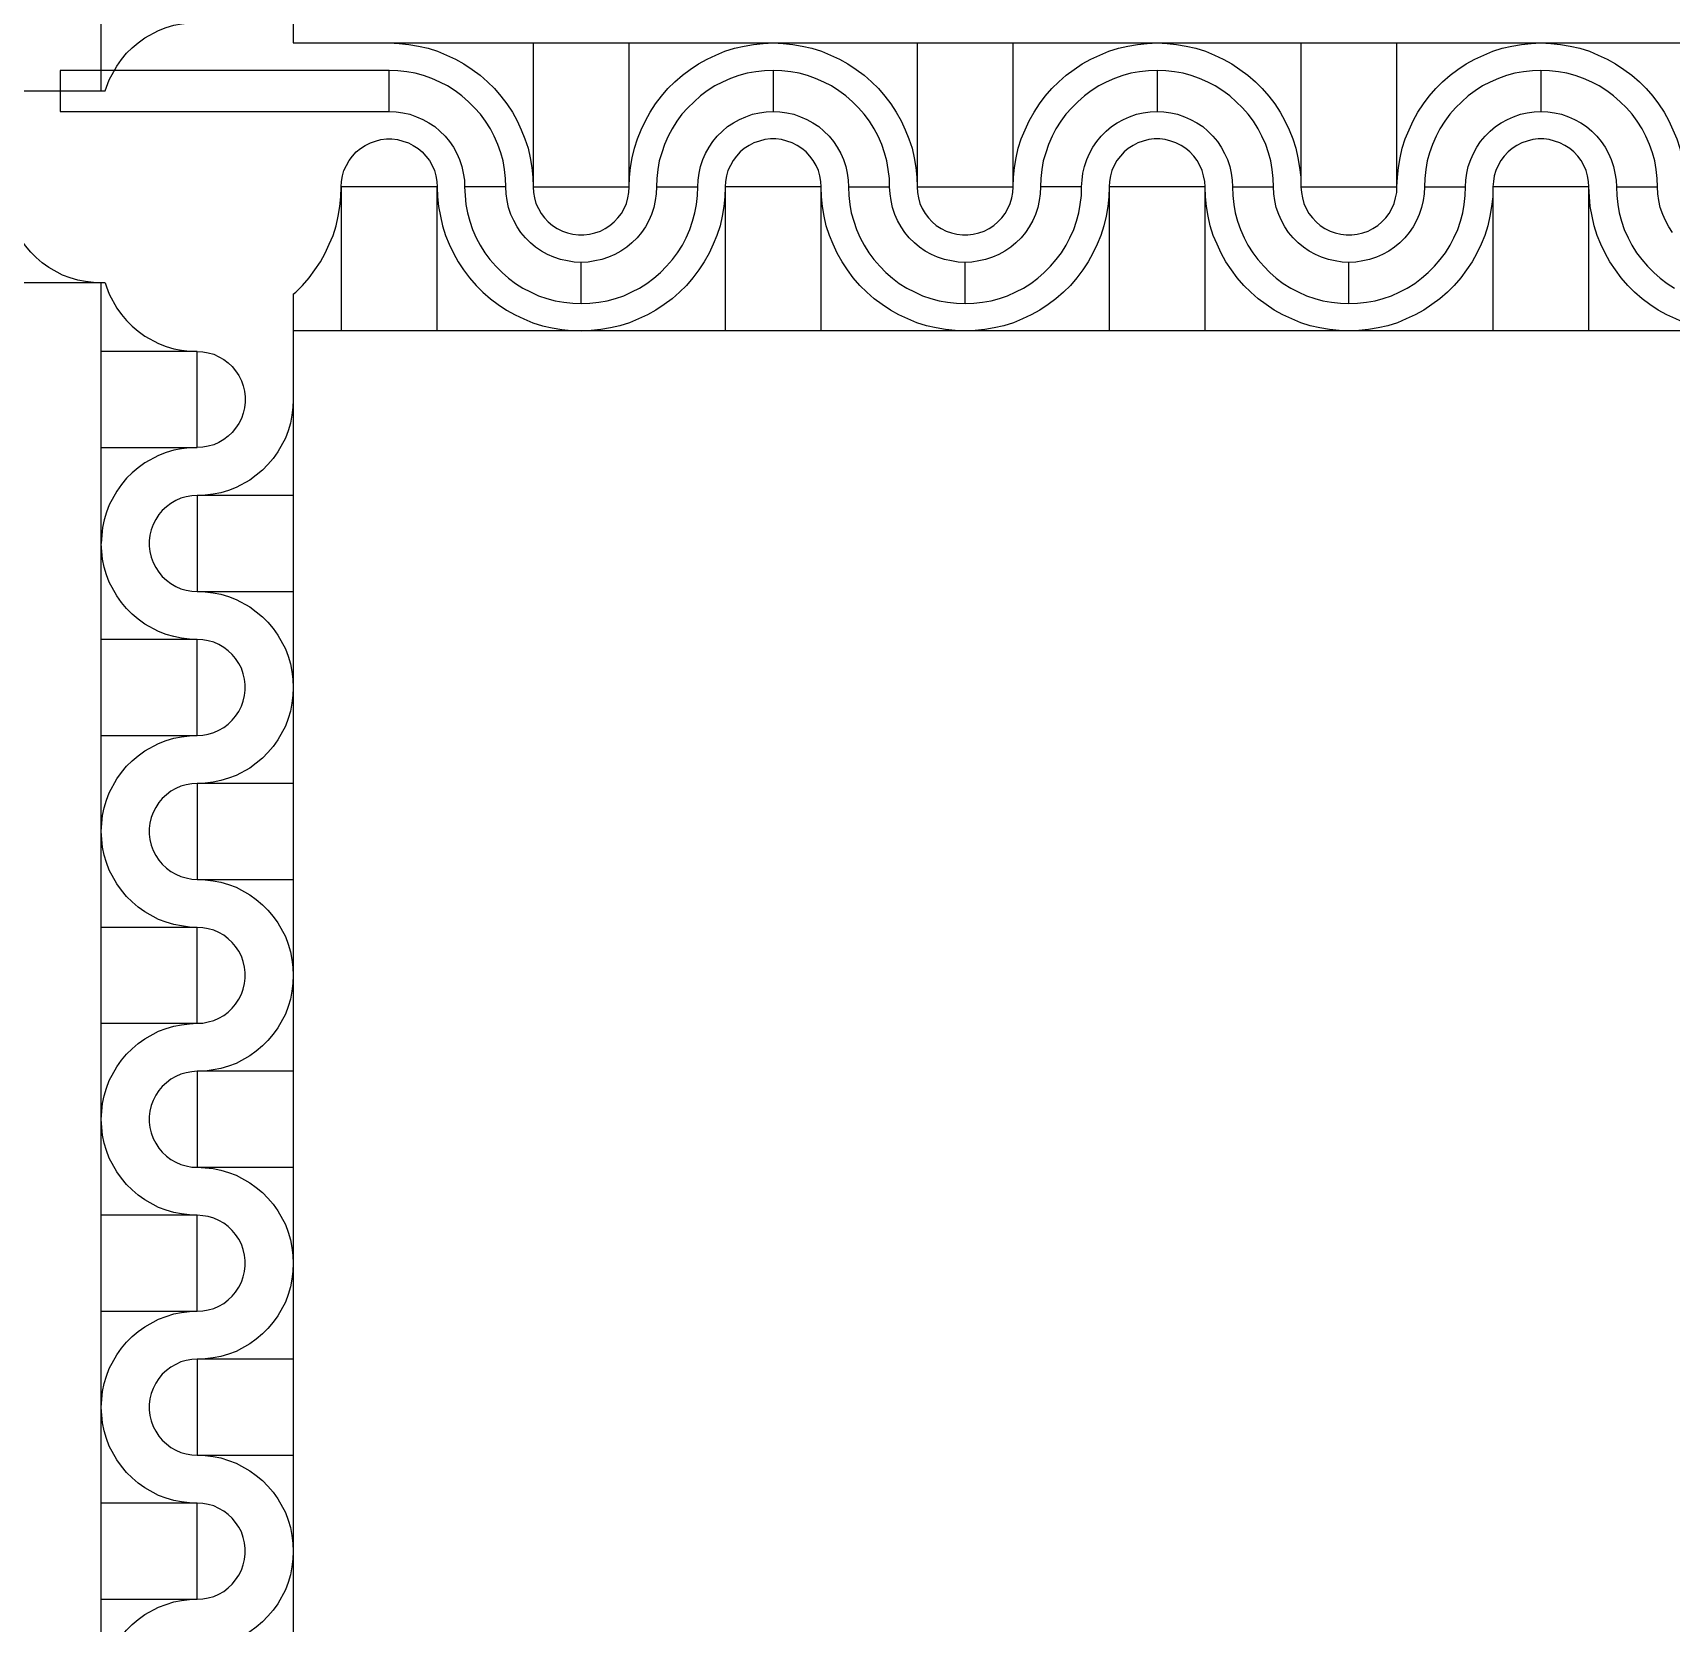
# Model space of a CAD drawing. Extents: x 190.8 to 267.1, y 124 to 174.8.
# Drawn here: x 231.075 to 232.27, y 134.033 to 135.193 of the extents above; entities that cross this region are included whole.
import ezdxf

# ---------------------------------------------------------------- set-up
doc = ezdxf.new("R2010")
doc.units = 0
doc.header["$MEASUREMENT"] = 0

msp = doc.modelspace()

# ---------------------------------------------------------------- linework, layer by layer
for p, q in [((231.2646, 137.2023), (231.2646, 135.1856)), ((231.2646, 135.1856), (233.3913, 135.1856)), ((229.0246, 135.1506), (231.1275, 135.1506)), ((231.2646, 135.0023), (231.2646, 132.9856))]:
    msp.add_line(p, q)
for points in [[(231.1246, 135.1506), (231.1246, 137.2106)], [(231.1275, 135.1506), (231.1284, 135.1533), (231.1304, 135.1588), (231.1359, 135.1688), (231.1394, 135.1736), (231.1431, 135.1781), (231.1471, 135.1821), (231.1516, 135.1858), (231.1564, 135.1893), (231.1664, 135.1948), (231.1719, 135.1968), (231.1774, 135.1986), (231.1831, 135.1996), (231.1889, 135.2003), (231.1946, 135.2006)], [(231.3346, 135.1856), (231.3419, 135.1853), (231.3489, 135.1846), (231.3559, 135.1833), (231.3629, 135.1818), (231.3699, 135.1796), (231.3764, 135.1768), (231.3829, 135.1738), (231.3891, 135.1703), (231.3951, 135.1663), (231.4009, 135.1621), (231.4064, 135.1573), (231.4114, 135.1523), (231.4161, 135.1468), (231.4204, 135.1411), (231.4244, 135.1351), (231.4279, 135.1288), (231.4309, 135.1223), (231.4336, 135.1158), (231.4359, 135.1088), (231.4374, 135.1018), (231.4386, 135.0948), (231.4394, 135.0878), (231.4396, 135.0806)], [(231.4396, 135.1856), (231.4396, 135.0806), (231.5096, 135.0806), (231.5096, 135.1856)], [(231.5096, 135.0806), (231.5099, 135.0878), (231.5106, 135.0948), (231.5119, 135.1018), (231.5134, 135.1088), (231.5156, 135.1158), (231.5184, 135.1223), (231.5214, 135.1288), (231.5249, 135.1351), (231.5289, 135.1411), (231.5331, 135.1468), (231.5379, 135.1523), (231.5429, 135.1573), (231.5484, 135.1621), (231.5541, 135.1663), (231.5601, 135.1703), (231.5664, 135.1738), (231.5729, 135.1768), (231.5794, 135.1796), (231.5864, 135.1818), (231.5934, 135.1833), (231.6004, 135.1846), (231.6074, 135.1853), (231.6146, 135.1856)], [(231.6146, 135.1856), (231.6219, 135.1853), (231.6289, 135.1846), (231.6359, 135.1833), (231.6429, 135.1818), (231.6499, 135.1796), (231.6564, 135.1768), (231.6629, 135.1738), (231.6691, 135.1703), (231.6751, 135.1663), (231.6809, 135.1621), (231.6864, 135.1573), (231.6914, 135.1523), (231.6961, 135.1468), (231.7004, 135.1411), (231.7044, 135.1351), (231.7079, 135.1288), (231.7109, 135.1223), (231.7136, 135.1158), (231.7159, 135.1088), (231.7174, 135.1018), (231.7186, 135.0948), (231.7194, 135.0878), (231.7196, 135.0806)], [(231.7196, 135.1856), (231.7196, 135.0806), (231.7896, 135.0806), (231.7896, 135.1856)], [(231.7896, 135.0806), (231.7899, 135.0878), (231.7906, 135.0948), (231.7919, 135.1018), (231.7934, 135.1088), (231.7956, 135.1158), (231.7984, 135.1223), (231.8014, 135.1288), (231.8049, 135.1351), (231.8089, 135.1411), (231.8131, 135.1468), (231.8179, 135.1523), (231.8229, 135.1573), (231.8284, 135.1621), (231.8341, 135.1663), (231.8401, 135.1703), (231.8464, 135.1738), (231.8529, 135.1768), (231.8594, 135.1796), (231.8664, 135.1818), (231.8734, 135.1833), (231.8804, 135.1846), (231.8874, 135.1853), (231.8946, 135.1856)], [(231.8946, 135.1856), (231.9019, 135.1853), (231.9089, 135.1846), (231.9159, 135.1833), (231.9229, 135.1818), (231.9299, 135.1796), (231.9364, 135.1768), (231.9429, 135.1738), (231.9491, 135.1703), (231.9551, 135.1663), (231.9609, 135.1621), (231.9664, 135.1573), (231.9714, 135.1523), (231.9761, 135.1468), (231.9804, 135.1411), (231.9844, 135.1351), (231.9879, 135.1288), (231.9909, 135.1223), (231.9936, 135.1158), (231.9959, 135.1088), (231.9974, 135.1018), (231.9986, 135.0948), (231.9994, 135.0878), (231.9996, 135.0806)], [(231.9996, 135.1856), (231.9996, 135.0806), (232.0696, 135.0806), (232.0696, 135.1856)], [(232.0696, 135.0806), (232.0699, 135.0878), (232.0706, 135.0948), (232.0719, 135.1018), (232.0734, 135.1088), (232.0756, 135.1158), (232.0784, 135.1223), (232.0814, 135.1288), (232.0849, 135.1351), (232.0889, 135.1411), (232.0931, 135.1468), (232.0979, 135.1523), (232.1029, 135.1573), (232.1084, 135.1621), (232.1141, 135.1663), (232.1201, 135.1703), (232.1264, 135.1738), (232.1329, 135.1768), (232.1394, 135.1796), (232.1464, 135.1818), (232.1534, 135.1833), (232.1604, 135.1846), (232.1674, 135.1853), (232.1746, 135.1856)], [(232.1746, 135.1856), (232.1819, 135.1853), (232.1889, 135.1846), (232.1959, 135.1833), (232.2029, 135.1818), (232.2099, 135.1796), (232.2164, 135.1768), (232.2229, 135.1738), (232.2291, 135.1703), (232.2351, 135.1663), (232.2409, 135.1621), (232.2464, 135.1573), (232.2514, 135.1523), (232.2561, 135.1468), (232.2604, 135.1411), (232.2644, 135.1351), (232.2679, 135.1288), (232.2709, 135.1223), (232.2736, 135.1158), (232.2759, 135.1088), (232.2774, 135.1018), (232.2786, 135.0948), (232.2794, 135.0878), (232.2796, 135.0806)], [(231.4196, 135.0806), (231.4194, 135.0868), (231.4186, 135.0933), (231.4176, 135.0996), (231.4159, 135.1056), (231.4139, 135.1116), (231.4111, 135.1176), (231.4084, 135.1231), (231.4049, 135.1286), (231.4011, 135.1336), (231.3969, 135.1383), (231.3924, 135.1428), (231.3876, 135.1471), (231.3826, 135.1508), (231.3771, 135.1543), (231.3716, 135.1571), (231.3656, 135.1598), (231.3596, 135.1618), (231.3536, 135.1636), (231.3474, 135.1646), (231.3409, 135.1653), (231.3346, 135.1656)], [(231.6146, 135.1656), (231.6084, 135.1653), (231.6019, 135.1646), (231.5956, 135.1636), (231.5896, 135.1618), (231.5836, 135.1598), (231.5776, 135.1571), (231.5721, 135.1543), (231.5666, 135.1508), (231.5616, 135.1471), (231.5569, 135.1428), (231.5524, 135.1383), (231.5481, 135.1336), (231.5444, 135.1286), (231.5409, 135.1231), (231.5381, 135.1176), (231.5354, 135.1116), (231.5334, 135.1056), (231.5316, 135.0996), (231.5306, 135.0933), (231.5299, 135.0868), (231.5296, 135.0806), (231.5596, 135.0806), (231.5599, 135.0856), (231.5606, 135.0906), (231.5616, 135.0956), (231.5634, 135.1006), (231.5654, 135.1051), (231.5679, 135.1096), (231.5706, 135.1138), (231.5739, 135.1176), (231.5776, 135.1213), (231.5814, 135.1246), (231.5856, 135.1273), (231.5901, 135.1298), (231.5946, 135.1318), (231.5996, 135.1336), (231.6046, 135.1346), (231.6096, 135.1353), (231.6146, 135.1356)], [(231.8946, 135.1656), (231.8884, 135.1653), (231.8819, 135.1646), (231.8756, 135.1636), (231.8696, 135.1618), (231.8636, 135.1598), (231.8576, 135.1571), (231.8521, 135.1543), (231.8466, 135.1508), (231.8416, 135.1471), (231.8369, 135.1428), (231.8324, 135.1383), (231.8281, 135.1336), (231.8244, 135.1286), (231.8209, 135.1231), (231.8181, 135.1176), (231.8154, 135.1116), (231.8134, 135.1056), (231.8116, 135.0996), (231.8106, 135.0933), (231.8099, 135.0868), (231.8096, 135.0806)], [(232.1746, 135.1656), (232.1684, 135.1653), (232.1619, 135.1646), (232.1556, 135.1636), (232.1496, 135.1618), (232.1436, 135.1598), (232.1376, 135.1571), (232.1321, 135.1543), (232.1266, 135.1508), (232.1216, 135.1471), (232.1169, 135.1428), (232.1124, 135.1383), (232.1081, 135.1336), (232.1044, 135.1286), (232.1009, 135.1231), (232.0981, 135.1176), (232.0954, 135.1116), (232.0934, 135.1056), (232.0916, 135.0996), (232.0906, 135.0933), (232.0899, 135.0868), (232.0896, 135.0806), (232.1196, 135.0806), (232.1199, 135.0856), (232.1206, 135.0906), (232.1216, 135.0956), (232.1234, 135.1006), (232.1254, 135.1051), (232.1279, 135.1096), (232.1306, 135.1138), (232.1339, 135.1176), (232.1376, 135.1213), (232.1414, 135.1246), (232.1456, 135.1273), (232.1501, 135.1298), (232.1546, 135.1318), (232.1596, 135.1336), (232.1646, 135.1346), (232.1696, 135.1353), (232.1746, 135.1356)], [(231.3346, 135.1356), (231.3396, 135.1353), (231.3446, 135.1346), (231.3496, 135.1336), (231.3546, 135.1318), (231.3591, 135.1298), (231.3636, 135.1273), (231.3679, 135.1246), (231.3716, 135.1213), (231.3754, 135.1176), (231.3786, 135.1138), (231.3814, 135.1096), (231.3839, 135.1051), (231.3859, 135.1006), (231.3876, 135.0956), (231.3886, 135.0906), (231.3894, 135.0856), (231.3896, 135.0806)], [(231.8396, 135.0806), (231.8399, 135.0856), (231.8406, 135.0906), (231.8416, 135.0956), (231.8434, 135.1006), (231.8454, 135.1051), (231.8479, 135.1096), (231.8506, 135.1138), (231.8539, 135.1176), (231.8576, 135.1213), (231.8614, 135.1246), (231.8656, 135.1273), (231.8701, 135.1298), (231.8746, 135.1318), (231.8796, 135.1336), (231.8846, 135.1346), (231.8896, 135.1353), (231.8946, 135.1356)], [(231.2996, 135.0806), (231.2999, 135.0846), (231.3006, 135.0886), (231.3016, 135.0926), (231.3034, 135.0963), (231.3054, 135.0998), (231.3079, 135.1031), (231.3106, 135.1061), (231.3136, 135.1086), (231.3171, 135.1108), (231.3209, 135.1128), (231.3246, 135.1141), (231.3286, 135.1151), (231.3326, 135.1156), (231.3366, 135.1156), (231.3406, 135.1151), (231.3446, 135.1141), (231.3486, 135.1128), (231.3521, 135.1108), (231.3556, 135.1086), (231.3586, 135.1061), (231.3614, 135.1031), (231.3639, 135.0998), (231.3659, 135.0963), (231.3676, 135.0926), (231.3686, 135.0886), (231.3694, 135.0846), (231.3696, 135.0806)], [(231.6496, 135.0806), (231.6494, 135.0846), (231.6486, 135.0886), (231.6476, 135.0926), (231.6459, 135.0963), (231.6439, 135.0998), (231.6414, 135.1031), (231.6386, 135.1061), (231.6356, 135.1086), (231.6321, 135.1108), (231.6284, 135.1128), (231.6246, 135.1141), (231.6206, 135.1151), (231.6166, 135.1156), (231.6126, 135.1156), (231.6086, 135.1151), (231.6046, 135.1141), (231.6006, 135.1128), (231.5971, 135.1108), (231.5936, 135.1086), (231.5906, 135.1061), (231.5879, 135.1031), (231.5854, 135.0998), (231.5834, 135.0963), (231.5816, 135.0926), (231.5806, 135.0886), (231.5799, 135.0846), (231.5796, 135.0806)], [(231.9296, 135.0806), (231.9294, 135.0846), (231.9286, 135.0886), (231.9276, 135.0926), (231.9259, 135.0963), (231.9239, 135.0998), (231.9214, 135.1031), (231.9186, 135.1061), (231.9156, 135.1086), (231.9121, 135.1108), (231.9084, 135.1128), (231.9046, 135.1141), (231.9006, 135.1151), (231.8966, 135.1156), (231.8926, 135.1156), (231.8886, 135.1151), (231.8846, 135.1141), (231.8806, 135.1128), (231.8771, 135.1108), (231.8736, 135.1086), (231.8706, 135.1061), (231.8679, 135.1031), (231.8654, 135.0998), (231.8634, 135.0963), (231.8616, 135.0926), (231.8606, 135.0886), (231.8599, 135.0846), (231.8596, 135.0806)], [(232.2096, 135.0806), (232.2094, 135.0846), (232.2086, 135.0886), (232.2076, 135.0926), (232.2059, 135.0963), (232.2039, 135.0998), (232.2014, 135.1031), (232.1986, 135.1061), (232.1956, 135.1086), (232.1921, 135.1108), (232.1884, 135.1128), (232.1846, 135.1141), (232.1806, 135.1151), (232.1766, 135.1156), (232.1726, 135.1156), (232.1686, 135.1151), (232.1646, 135.1141), (232.1606, 135.1128), (232.1571, 135.1108), (232.1536, 135.1086), (232.1506, 135.1061), (232.1479, 135.1031), (232.1454, 135.0998), (232.1434, 135.0963), (232.1416, 135.0926), (232.1406, 135.0886), (232.1399, 135.0846), (232.1396, 135.0806)], [(231.1246, 135.0106), (231.1189, 135.0108), (231.1131, 135.0116), (231.1074, 135.0126), (231.1019, 135.0143), (231.0964, 135.0163), (231.0864, 135.0218), (231.0816, 135.0253), (231.0771, 135.0291), (231.0731, 135.0331), (231.0694, 135.0376), (231.0659, 135.0423), (231.0604, 135.0523), (231.0584, 135.0578), (231.0566, 135.0633), (231.0556, 135.0691), (231.0549, 135.0748), (231.0546, 135.0806)], [(231.2646, 135.0023), (231.2664, 135.0038), (231.2714, 135.0088), (231.2761, 135.0143), (231.2804, 135.0201), (231.2844, 135.0261), (231.2879, 135.0323), (231.2909, 135.0388), (231.2936, 135.0453), (231.2959, 135.0523), (231.2974, 135.0593), (231.2986, 135.0663), (231.2994, 135.0733), (231.2996, 135.0806)], [(231.3696, 134.9756), (231.3696, 135.0806), (231.2996, 135.0806), (231.2996, 134.9756)], [(231.3696, 135.0806), (231.3699, 135.0733), (231.3706, 135.0663), (231.3719, 135.0593), (231.3734, 135.0523), (231.3756, 135.0453), (231.3784, 135.0388), (231.3814, 135.0323), (231.3849, 135.0261), (231.3889, 135.0201), (231.3931, 135.0143), (231.3979, 135.0088), (231.4029, 135.0038), (231.4084, 134.9991), (231.4141, 134.9948), (231.4201, 134.9908), (231.4264, 134.9873), (231.4329, 134.9843), (231.4394, 134.9816), (231.4464, 134.9793), (231.4534, 134.9778), (231.4604, 134.9766), (231.4674, 134.9758), (231.4746, 134.9756)], [(231.4396, 135.0806), (231.4399, 135.0766), (231.4406, 135.0726), (231.4416, 135.0686), (231.4434, 135.0648), (231.4454, 135.0613), (231.4479, 135.0581), (231.4506, 135.0551), (231.4536, 135.0526), (231.4571, 135.0503), (231.4609, 135.0483), (231.4646, 135.0471), (231.4686, 135.0461), (231.4726, 135.0456), (231.4766, 135.0456), (231.4806, 135.0461), (231.4846, 135.0471), (231.4886, 135.0483), (231.4921, 135.0503), (231.4956, 135.0526), (231.4986, 135.0551), (231.5014, 135.0581), (231.5039, 135.0613), (231.5059, 135.0648), (231.5076, 135.0686), (231.5086, 135.0726), (231.5094, 135.0766), (231.5096, 135.0806)], [(231.5296, 135.0806), (231.5294, 135.0756), (231.5286, 135.0706), (231.5276, 135.0656), (231.5259, 135.0606), (231.5239, 135.0561), (231.5214, 135.0516), (231.5186, 135.0473), (231.5154, 135.0436), (231.5116, 135.0398), (231.5079, 135.0366), (231.5036, 135.0338), (231.4991, 135.0313), (231.4946, 135.0293), (231.4896, 135.0276), (231.4846, 135.0266), (231.4796, 135.0258), (231.4746, 135.0256)], [(231.5796, 135.0806), (231.5794, 135.0733), (231.5786, 135.0663), (231.5774, 135.0593), (231.5759, 135.0523), (231.5736, 135.0453), (231.5709, 135.0388), (231.5679, 135.0323), (231.5644, 135.0261), (231.5604, 135.0201), (231.5561, 135.0143), (231.5514, 135.0088), (231.5464, 135.0038), (231.5409, 134.9991), (231.5351, 134.9948), (231.5291, 134.9908), (231.5229, 134.9873), (231.5164, 134.9843), (231.5099, 134.9816), (231.5029, 134.9793), (231.4959, 134.9778), (231.4889, 134.9766), (231.4819, 134.9758), (231.4746, 134.9756)], [(231.4746, 134.9956), (231.4809, 134.9958), (231.4874, 134.9966), (231.4936, 134.9976), (231.4996, 134.9993), (231.5056, 135.0013), (231.5116, 135.0041), (231.5171, 135.0068), (231.5226, 135.0103), (231.5276, 135.0141), (231.5324, 135.0183), (231.5369, 135.0228), (231.5411, 135.0276), (231.5449, 135.0326), (231.5484, 135.0381), (231.5511, 135.0436), (231.5539, 135.0496), (231.5559, 135.0556), (231.5576, 135.0616), (231.5586, 135.0678), (231.5594, 135.0743), (231.5596, 135.0806)], [(231.6496, 134.9756), (231.6496, 135.0806), (231.5796, 135.0806), (231.5796, 134.9756)], [(231.7546, 134.9756), (231.7474, 134.9758), (231.7404, 134.9766), (231.7334, 134.9778), (231.7264, 134.9793), (231.7194, 134.9816), (231.7129, 134.9843), (231.7064, 134.9873), (231.7001, 134.9908), (231.6941, 134.9948), (231.6884, 134.9991), (231.6829, 135.0038), (231.6779, 135.0088), (231.6731, 135.0143), (231.6689, 135.0201), (231.6649, 135.0261), (231.6614, 135.0323), (231.6584, 135.0388), (231.6556, 135.0453), (231.6534, 135.0523), (231.6519, 135.0593), (231.6506, 135.0663), (231.6499, 135.0733), (231.6496, 135.0806)], [(231.6696, 135.0806), (231.6699, 135.0743), (231.6706, 135.0678), (231.6716, 135.0616), (231.6734, 135.0556), (231.6754, 135.0496), (231.6781, 135.0436), (231.6809, 135.0381), (231.6844, 135.0326), (231.6881, 135.0276), (231.6924, 135.0228), (231.6969, 135.0183), (231.7016, 135.0141), (231.7066, 135.0103), (231.7121, 135.0068), (231.7176, 135.0041), (231.7236, 135.0013), (231.7296, 134.9993), (231.7356, 134.9976), (231.7419, 134.9966), (231.7484, 134.9958), (231.7546, 134.9956), (231.7546, 135.0256), (231.7496, 135.0258), (231.7446, 135.0266), (231.7396, 135.0276), (231.7346, 135.0293), (231.7301, 135.0313), (231.7256, 135.0338), (231.7214, 135.0366), (231.7176, 135.0398), (231.7139, 135.0436), (231.7106, 135.0473), (231.7079, 135.0516), (231.7054, 135.0561), (231.7034, 135.0606), (231.7016, 135.0656), (231.7006, 135.0706), (231.6999, 135.0756), (231.6996, 135.0806)], [(231.7196, 135.0806), (231.7199, 135.0766), (231.7206, 135.0726), (231.7216, 135.0686), (231.7234, 135.0648), (231.7254, 135.0613), (231.7279, 135.0581), (231.7306, 135.0551), (231.7336, 135.0526), (231.7371, 135.0503), (231.7409, 135.0483), (231.7446, 135.0471), (231.7486, 135.0461), (231.7526, 135.0456), (231.7566, 135.0456), (231.7606, 135.0461), (231.7646, 135.0471), (231.7686, 135.0483), (231.7721, 135.0503), (231.7756, 135.0526), (231.7786, 135.0551), (231.7814, 135.0581), (231.7839, 135.0613), (231.7859, 135.0648), (231.7876, 135.0686), (231.7886, 135.0726), (231.7894, 135.0766), (231.7896, 135.0806)], [(231.7546, 134.9956), (231.7609, 134.9958), (231.7674, 134.9966), (231.7736, 134.9976), (231.7796, 134.9993), (231.7856, 135.0013), (231.7916, 135.0041), (231.7971, 135.0068), (231.8026, 135.0103), (231.8076, 135.0141), (231.8124, 135.0183), (231.8169, 135.0228), (231.8211, 135.0276), (231.8249, 135.0326), (231.8284, 135.0381), (231.8311, 135.0436), (231.8339, 135.0496), (231.8359, 135.0556), (231.8376, 135.0616), (231.8386, 135.0678), (231.8394, 135.0743), (231.8396, 135.0806), (231.8096, 135.0806), (231.8094, 135.0756), (231.8086, 135.0706), (231.8076, 135.0656), (231.8059, 135.0606), (231.8039, 135.0561), (231.8014, 135.0516), (231.7986, 135.0473), (231.7954, 135.0436), (231.7916, 135.0398), (231.7879, 135.0366), (231.7836, 135.0338), (231.7791, 135.0313), (231.7746, 135.0293), (231.7696, 135.0276), (231.7646, 135.0266), (231.7596, 135.0258), (231.7546, 135.0256)], [(231.8596, 135.0806), (231.8594, 135.0733), (231.8586, 135.0663), (231.8574, 135.0593), (231.8559, 135.0523), (231.8536, 135.0453), (231.8509, 135.0388), (231.8479, 135.0323), (231.8444, 135.0261), (231.8404, 135.0201), (231.8361, 135.0143), (231.8314, 135.0088), (231.8264, 135.0038), (231.8209, 134.9991), (231.8151, 134.9948), (231.8091, 134.9908), (231.8029, 134.9873), (231.7964, 134.9843), (231.7899, 134.9816), (231.7829, 134.9793), (231.7759, 134.9778), (231.7689, 134.9766), (231.7619, 134.9758), (231.7546, 134.9756)], [(231.9296, 134.9756), (231.9296, 135.0806), (231.8596, 135.0806), (231.8596, 134.9756)], [(232.0346, 134.9756), (232.0274, 134.9758), (232.0204, 134.9766), (232.0134, 134.9778), (232.0064, 134.9793), (231.9994, 134.9816), (231.9929, 134.9843), (231.9864, 134.9873), (231.9801, 134.9908), (231.9741, 134.9948), (231.9684, 134.9991), (231.9629, 135.0038), (231.9579, 135.0088), (231.9531, 135.0143), (231.9489, 135.0201), (231.9449, 135.0261), (231.9414, 135.0323), (231.9384, 135.0388), (231.9356, 135.0453), (231.9334, 135.0523), (231.9319, 135.0593), (231.9306, 135.0663), (231.9299, 135.0733), (231.9296, 135.0806)], [(231.9496, 135.0806), (231.9499, 135.0743), (231.9506, 135.0678), (231.9516, 135.0616), (231.9534, 135.0556), (231.9554, 135.0496), (231.9581, 135.0436), (231.9609, 135.0381), (231.9644, 135.0326), (231.9681, 135.0276), (231.9724, 135.0228), (231.9769, 135.0183), (231.9816, 135.0141), (231.9866, 135.0103), (231.9921, 135.0068), (231.9976, 135.0041), (232.0036, 135.0013), (232.0096, 134.9993), (232.0156, 134.9976), (232.0219, 134.9966), (232.0284, 134.9958), (232.0346, 134.9956), (232.0346, 135.0256), (232.0296, 135.0258), (232.0246, 135.0266), (232.0196, 135.0276), (232.0146, 135.0293), (232.0101, 135.0313), (232.0056, 135.0338), (232.0014, 135.0366), (231.9976, 135.0398), (231.9939, 135.0436), (231.9906, 135.0473), (231.9879, 135.0516), (231.9854, 135.0561), (231.9834, 135.0606), (231.9816, 135.0656), (231.9806, 135.0706), (231.9799, 135.0756), (231.9796, 135.0806)], [(231.9996, 135.0806), (231.9999, 135.0766), (232.0006, 135.0726), (232.0016, 135.0686), (232.0034, 135.0648), (232.0054, 135.0613), (232.0079, 135.0581), (232.0106, 135.0551), (232.0136, 135.0526), (232.0171, 135.0503), (232.0209, 135.0483), (232.0246, 135.0471), (232.0286, 135.0461), (232.0326, 135.0456), (232.0366, 135.0456), (232.0406, 135.0461), (232.0446, 135.0471), (232.0486, 135.0483), (232.0521, 135.0503), (232.0556, 135.0526), (232.0586, 135.0551), (232.0614, 135.0581), (232.0639, 135.0613), (232.0659, 135.0648), (232.0676, 135.0686), (232.0686, 135.0726), (232.0694, 135.0766), (232.0696, 135.0806)], [(232.0896, 135.0806), (232.0894, 135.0756), (232.0886, 135.0706), (232.0876, 135.0656), (232.0859, 135.0606), (232.0839, 135.0561), (232.0814, 135.0516), (232.0786, 135.0473), (232.0754, 135.0436), (232.0716, 135.0398), (232.0679, 135.0366), (232.0636, 135.0338), (232.0591, 135.0313), (232.0546, 135.0293), (232.0496, 135.0276), (232.0446, 135.0266), (232.0396, 135.0258), (232.0346, 135.0256)], [(232.1396, 135.0806), (232.1394, 135.0733), (232.1386, 135.0663), (232.1374, 135.0593), (232.1359, 135.0523), (232.1336, 135.0453), (232.1309, 135.0388), (232.1279, 135.0323), (232.1244, 135.0261), (232.1204, 135.0201), (232.1161, 135.0143), (232.1114, 135.0088), (232.1064, 135.0038), (232.1009, 134.9991), (232.0951, 134.9948), (232.0891, 134.9908), (232.0829, 134.9873), (232.0764, 134.9843), (232.0699, 134.9816), (232.0629, 134.9793), (232.0559, 134.9778), (232.0489, 134.9766), (232.0419, 134.9758), (232.0346, 134.9756)], [(232.0346, 134.9956), (232.0409, 134.9958), (232.0474, 134.9966), (232.0536, 134.9976), (232.0596, 134.9993), (232.0656, 135.0013), (232.0716, 135.0041), (232.0771, 135.0068), (232.0826, 135.0103), (232.0876, 135.0141), (232.0924, 135.0183), (232.0969, 135.0228), (232.1011, 135.0276), (232.1049, 135.0326), (232.1084, 135.0381), (232.1111, 135.0436), (232.1139, 135.0496), (232.1159, 135.0556), (232.1176, 135.0616), (232.1186, 135.0678), (232.1194, 135.0743), (232.1196, 135.0806)], [(232.2096, 134.9756), (232.2096, 135.0806), (232.1396, 135.0806), (232.1396, 134.9756)], [(232.3146, 134.9756), (232.3074, 134.9758), (232.3004, 134.9766), (232.2934, 134.9778), (232.2864, 134.9793), (232.2794, 134.9816), (232.2729, 134.9843), (232.2664, 134.9873), (232.2601, 134.9908), (232.2541, 134.9948), (232.2484, 134.9991), (232.2429, 135.0038), (232.2379, 135.0088), (232.2331, 135.0143), (232.2289, 135.0201), (232.2249, 135.0261), (232.2214, 135.0323), (232.2184, 135.0388), (232.2156, 135.0453), (232.2134, 135.0523), (232.2119, 135.0593), (232.2106, 135.0663), (232.2099, 135.0733), (232.2096, 135.0806)], [(232.2296, 135.0806), (232.2299, 135.0743), (232.2306, 135.0678), (232.2316, 135.0616), (232.2334, 135.0556), (232.2354, 135.0496), (232.2381, 135.0436), (232.2409, 135.0381), (232.2444, 135.0326), (232.2481, 135.0276), (232.2524, 135.0228), (232.2569, 135.0183), (232.2616, 135.0141), (232.2666, 135.0103), (232.2721, 135.0068)], [(232.2706, 135.0473), (232.2679, 135.0516), (232.2654, 135.0561), (232.2634, 135.0606), (232.2616, 135.0656), (232.2606, 135.0706), (232.2599, 135.0756), (232.2596, 135.0806)], [(231.1275, 135.0106), (229.0246, 135.0106), (229.0246, 132.9506)], [(231.1246, 132.9506), (231.1246, 135.0106)], [(231.1275, 135.0106), (231.1284, 135.0078), (231.1304, 135.0023), (231.1359, 134.9923), (231.1394, 134.9876), (231.1431, 134.9831), (231.1471, 134.9791), (231.1516, 134.9753), (231.1564, 134.9718), (231.1664, 134.9663), (231.1719, 134.9643), (231.1774, 134.9626), (231.1831, 134.9616), (231.1889, 134.9608), (231.1946, 134.9606)], [(233.3646, 134.9756), (231.2646, 134.9756)], [(231.1246, 134.8906), (231.1946, 134.8906), (231.1946, 134.9606), (231.1246, 134.9606)], [(231.1946, 134.9606), (231.1986, 134.9603), (231.2026, 134.9596), (231.2066, 134.9586), (231.2104, 134.9568), (231.2139, 134.9548), (231.2171, 134.9523), (231.2201, 134.9496), (231.2226, 134.9466), (231.2249, 134.9431), (231.2269, 134.9393), (231.2281, 134.9356), (231.2291, 134.9316), (231.2296, 134.9276), (231.2296, 134.9236), (231.2291, 134.9196), (231.2281, 134.9156), (231.2269, 134.9116), (231.2249, 134.9081), (231.2226, 134.9046), (231.2201, 134.9016), (231.2171, 134.8988), (231.2139, 134.8963), (231.2104, 134.8943), (231.2066, 134.8926), (231.2026, 134.8916), (231.1986, 134.8908), (231.1946, 134.8906)], [(231.2646, 134.9256), (231.2644, 134.9198), (231.2636, 134.9141), (231.2626, 134.9083), (231.2609, 134.9028), (231.2589, 134.8973), (231.2534, 134.8873), (231.2499, 134.8826), (231.2461, 134.8781), (231.2421, 134.8741), (231.2376, 134.8703), (231.2329, 134.8668), (231.2229, 134.8613), (231.2174, 134.8593), (231.2119, 134.8576), (231.2061, 134.8566), (231.2004, 134.8558), (231.1946, 134.8556)], [(231.1946, 134.8906), (231.1889, 134.8903), (231.1831, 134.8896), (231.1774, 134.8886), (231.1719, 134.8868), (231.1664, 134.8848), (231.1564, 134.8793), (231.1516, 134.8758), (231.1471, 134.8721), (231.1431, 134.8681), (231.1394, 134.8636), (231.1359, 134.8588), (231.1304, 134.8488), (231.1284, 134.8433), (231.1266, 134.8378), (231.1256, 134.8321), (231.1249, 134.8263), (231.1246, 134.8206)], [(231.1946, 134.8556), (231.1906, 134.8553), (231.1866, 134.8546), (231.1826, 134.8536), (231.1789, 134.8518), (231.1754, 134.8498), (231.1721, 134.8473), (231.1691, 134.8446), (231.1666, 134.8416), (231.1644, 134.8381), (231.1624, 134.8343), (231.1611, 134.8306), (231.1601, 134.8266), (231.1596, 134.8226), (231.1596, 134.8186), (231.1601, 134.8146), (231.1611, 134.8106), (231.1624, 134.8066), (231.1644, 134.8031), (231.1666, 134.7996), (231.1691, 134.7966), (231.1721, 134.7938), (231.1754, 134.7913), (231.1789, 134.7893), (231.1826, 134.7876), (231.1866, 134.7866), (231.1906, 134.7858), (231.1946, 134.7856)], [(231.2646, 134.8556), (231.1946, 134.8556), (231.1946, 134.7856), (231.2646, 134.7856)], [(231.1946, 134.7506), (231.1889, 134.7508), (231.1831, 134.7516), (231.1774, 134.7526), (231.1719, 134.7543), (231.1664, 134.7563), (231.1564, 134.7618), (231.1516, 134.7653), (231.1471, 134.7691), (231.1431, 134.7731), (231.1394, 134.7776), (231.1359, 134.7823), (231.1304, 134.7923), (231.1284, 134.7978), (231.1266, 134.8033), (231.1256, 134.8091), (231.1249, 134.8148), (231.1246, 134.8206)], [(231.1946, 134.7856), (231.2004, 134.7853), (231.2061, 134.7846), (231.2119, 134.7836), (231.2174, 134.7818), (231.2229, 134.7798), (231.2329, 134.7743), (231.2376, 134.7708), (231.2421, 134.7671), (231.2461, 134.7631), (231.2499, 134.7586), (231.2534, 134.7538), (231.2589, 134.7438), (231.2609, 134.7383), (231.2626, 134.7328), (231.2636, 134.7271), (231.2644, 134.7213), (231.2646, 134.7156)], [(231.1246, 134.6806), (231.1946, 134.6806), (231.1946, 134.7506), (231.1246, 134.7506)], [(231.1946, 134.6806), (231.1986, 134.6808), (231.2026, 134.6816), (231.2066, 134.6826), (231.2104, 134.6843), (231.2139, 134.6863), (231.2171, 134.6888), (231.2201, 134.6916), (231.2226, 134.6946), (231.2249, 134.6981), (231.2269, 134.7018), (231.2281, 134.7056), (231.2291, 134.7096), (231.2296, 134.7136), (231.2296, 134.7176), (231.2291, 134.7216), (231.2281, 134.7256), (231.2269, 134.7296), (231.2249, 134.7331), (231.2226, 134.7366), (231.2201, 134.7396), (231.2171, 134.7423), (231.2139, 134.7448), (231.2104, 134.7468), (231.2066, 134.7486), (231.2026, 134.7496), (231.1986, 134.7503), (231.1946, 134.7506)], [(231.2646, 134.7156), (231.2644, 134.7098), (231.2636, 134.7041), (231.2626, 134.6983), (231.2609, 134.6928), (231.2589, 134.6873), (231.2534, 134.6773), (231.2499, 134.6726), (231.2461, 134.6681), (231.2421, 134.6641), (231.2376, 134.6603), (231.2329, 134.6568), (231.2229, 134.6513), (231.2174, 134.6493), (231.2119, 134.6476), (231.2061, 134.6466), (231.2004, 134.6458), (231.1946, 134.6456)], [(231.1246, 134.6106), (231.1249, 134.6163), (231.1256, 134.6221), (231.1266, 134.6278), (231.1284, 134.6333), (231.1304, 134.6388), (231.1359, 134.6488), (231.1394, 134.6536), (231.1431, 134.6581), (231.1471, 134.6621), (231.1516, 134.6658), (231.1564, 134.6693), (231.1664, 134.6748), (231.1719, 134.6768), (231.1774, 134.6786), (231.1831, 134.6796), (231.1889, 134.6803), (231.1946, 134.6806)], [(231.1946, 134.6456), (231.1906, 134.6453), (231.1866, 134.6446), (231.1826, 134.6436), (231.1789, 134.6418), (231.1754, 134.6398), (231.1721, 134.6373), (231.1691, 134.6346), (231.1666, 134.6316), (231.1644, 134.6281), (231.1624, 134.6243), (231.1611, 134.6206), (231.1601, 134.6166), (231.1596, 134.6126), (231.1596, 134.6086), (231.1601, 134.6046), (231.1611, 134.6006), (231.1624, 134.5966), (231.1644, 134.5931), (231.1666, 134.5896), (231.1691, 134.5866), (231.1721, 134.5838), (231.1754, 134.5813), (231.1789, 134.5793), (231.1826, 134.5776), (231.1866, 134.5766), (231.1906, 134.5758), (231.1946, 134.5756)], [(231.2646, 134.6456), (231.1946, 134.6456), (231.1946, 134.5756), (231.2646, 134.5756)], [(231.1946, 134.5406), (231.1889, 134.5408), (231.1831, 134.5416), (231.1774, 134.5426), (231.1719, 134.5443), (231.1664, 134.5463), (231.1564, 134.5518), (231.1516, 134.5553), (231.1471, 134.5591), (231.1431, 134.5631), (231.1394, 134.5676), (231.1359, 134.5723), (231.1304, 134.5823), (231.1284, 134.5878), (231.1266, 134.5933), (231.1256, 134.5991), (231.1249, 134.6048), (231.1246, 134.6106)], [(231.1946, 134.5756), (231.2004, 134.5753), (231.2061, 134.5746), (231.2119, 134.5736), (231.2174, 134.5718), (231.2229, 134.5698), (231.2329, 134.5643), (231.2376, 134.5608), (231.2421, 134.5571), (231.2461, 134.5531), (231.2499, 134.5486), (231.2534, 134.5438), (231.2589, 134.5338), (231.2609, 134.5283), (231.2626, 134.5228), (231.2636, 134.5171), (231.2644, 134.5113), (231.2646, 134.5056)], [(231.1246, 134.4706), (231.1946, 134.4706), (231.1946, 134.5406), (231.1246, 134.5406)], [(231.1946, 134.4706), (231.1986, 134.4708), (231.2026, 134.4716), (231.2066, 134.4726), (231.2104, 134.4743), (231.2139, 134.4763), (231.2171, 134.4788), (231.2201, 134.4816), (231.2226, 134.4846), (231.2249, 134.4881), (231.2269, 134.4918), (231.2281, 134.4956), (231.2291, 134.4996), (231.2296, 134.5036), (231.2296, 134.5076), (231.2291, 134.5116), (231.2281, 134.5156), (231.2269, 134.5196), (231.2249, 134.5231), (231.2226, 134.5266), (231.2201, 134.5296), (231.2171, 134.5323), (231.2139, 134.5348), (231.2104, 134.5368), (231.2066, 134.5386), (231.2026, 134.5396), (231.1986, 134.5403), (231.1946, 134.5406)], [(231.2646, 134.5056), (231.2644, 134.4998), (231.2636, 134.4941), (231.2626, 134.4883), (231.2609, 134.4828), (231.2589, 134.4773), (231.2534, 134.4673), (231.2499, 134.4626), (231.2461, 134.4581), (231.2421, 134.4541), (231.2376, 134.4503), (231.2329, 134.4468), (231.2229, 134.4413), (231.2174, 134.4393), (231.2119, 134.4376), (231.2061, 134.4366), (231.2004, 134.4358), (231.1946, 134.4356)], [(231.1246, 134.4006), (231.1249, 134.4063), (231.1256, 134.4121), (231.1266, 134.4178), (231.1284, 134.4233), (231.1304, 134.4288), (231.1359, 134.4388), (231.1394, 134.4436), (231.1431, 134.4481), (231.1471, 134.4521), (231.1516, 134.4558), (231.1564, 134.4593), (231.1664, 134.4648), (231.1719, 134.4668), (231.1774, 134.4686), (231.1831, 134.4696), (231.1889, 134.4703), (231.1946, 134.4706)], [(231.1946, 134.4356), (231.1906, 134.4353), (231.1866, 134.4346), (231.1826, 134.4336), (231.1789, 134.4318), (231.1754, 134.4298), (231.1721, 134.4273), (231.1691, 134.4246), (231.1666, 134.4216), (231.1644, 134.4181), (231.1624, 134.4143), (231.1611, 134.4106), (231.1601, 134.4066), (231.1596, 134.4026), (231.1596, 134.3986), (231.1601, 134.3946), (231.1611, 134.3906), (231.1624, 134.3866), (231.1644, 134.3831), (231.1666, 134.3796), (231.1691, 134.3766), (231.1721, 134.3738), (231.1754, 134.3713), (231.1789, 134.3693), (231.1826, 134.3676), (231.1866, 134.3666), (231.1906, 134.3658), (231.1946, 134.3656)], [(231.2646, 134.4356), (231.1946, 134.4356), (231.1946, 134.3656), (231.2646, 134.3656)], [(231.1946, 134.3306), (231.1889, 134.3308), (231.1831, 134.3316), (231.1774, 134.3326), (231.1719, 134.3343), (231.1664, 134.3363), (231.1564, 134.3418), (231.1516, 134.3453), (231.1471, 134.3491), (231.1431, 134.3531), (231.1394, 134.3576), (231.1359, 134.3623), (231.1304, 134.3723), (231.1284, 134.3778), (231.1266, 134.3833), (231.1256, 134.3891), (231.1249, 134.3948), (231.1246, 134.4006)], [(231.1946, 134.3656), (231.2004, 134.3653), (231.2061, 134.3646), (231.2119, 134.3636), (231.2174, 134.3618), (231.2229, 134.3598), (231.2329, 134.3543), (231.2376, 134.3508), (231.2421, 134.3471), (231.2461, 134.3431), (231.2499, 134.3386), (231.2534, 134.3338), (231.2589, 134.3238), (231.2609, 134.3183), (231.2626, 134.3128), (231.2636, 134.3071), (231.2644, 134.3013), (231.2646, 134.2956)], [(231.1246, 134.2606), (231.1946, 134.2606), (231.1946, 134.3306), (231.1246, 134.3306)], [(231.1946, 134.2606), (231.1986, 134.2608), (231.2026, 134.2616), (231.2066, 134.2626), (231.2104, 134.2643), (231.2139, 134.2663), (231.2171, 134.2688), (231.2201, 134.2716), (231.2226, 134.2746), (231.2249, 134.2781), (231.2269, 134.2818), (231.2281, 134.2856), (231.2291, 134.2896), (231.2296, 134.2936), (231.2296, 134.2976), (231.2291, 134.3016), (231.2281, 134.3056), (231.2269, 134.3096), (231.2249, 134.3131), (231.2226, 134.3166), (231.2201, 134.3196), (231.2171, 134.3223), (231.2139, 134.3248), (231.2104, 134.3268), (231.2066, 134.3286), (231.2026, 134.3296), (231.1986, 134.3303), (231.1946, 134.3306)], [(231.2646, 134.2956), (231.2644, 134.2898), (231.2636, 134.2841), (231.2626, 134.2783), (231.2609, 134.2728), (231.2589, 134.2673), (231.2534, 134.2573), (231.2499, 134.2526), (231.2461, 134.2481), (231.2421, 134.2441), (231.2376, 134.2403), (231.2329, 134.2368), (231.2229, 134.2313), (231.2174, 134.2293), (231.2119, 134.2276), (231.2061, 134.2266), (231.2004, 134.2258), (231.1946, 134.2256)], [(231.1246, 134.1906), (231.1249, 134.1963), (231.1256, 134.2021), (231.1266, 134.2078), (231.1284, 134.2133), (231.1304, 134.2188), (231.1359, 134.2288), (231.1394, 134.2336), (231.1431, 134.2381), (231.1471, 134.2421), (231.1516, 134.2458), (231.1564, 134.2493), (231.1664, 134.2548), (231.1719, 134.2568), (231.1774, 134.2586), (231.1831, 134.2596), (231.1889, 134.2603), (231.1946, 134.2606)], [(231.1946, 134.2256), (231.1906, 134.2253), (231.1866, 134.2246), (231.1826, 134.2236), (231.1789, 134.2218), (231.1754, 134.2198), (231.1721, 134.2173), (231.1691, 134.2146), (231.1666, 134.2116), (231.1644, 134.2081), (231.1624, 134.2043), (231.1611, 134.2006), (231.1601, 134.1966), (231.1596, 134.1926), (231.1596, 134.1886), (231.1601, 134.1846), (231.1611, 134.1806), (231.1624, 134.1766), (231.1644, 134.1731), (231.1666, 134.1696), (231.1691, 134.1666), (231.1721, 134.1638), (231.1754, 134.1613), (231.1789, 134.1593), (231.1826, 134.1576), (231.1866, 134.1566), (231.1906, 134.1558), (231.1946, 134.1556)], [(231.2646, 134.2256), (231.1946, 134.2256), (231.1946, 134.1556), (231.2646, 134.1556)], [(231.1946, 134.1206), (231.1889, 134.1208), (231.1831, 134.1216), (231.1774, 134.1226), (231.1719, 134.1243), (231.1664, 134.1263), (231.1564, 134.1318), (231.1516, 134.1353), (231.1471, 134.1391), (231.1431, 134.1431), (231.1394, 134.1476), (231.1359, 134.1523), (231.1304, 134.1623), (231.1284, 134.1678), (231.1266, 134.1733), (231.1256, 134.1791), (231.1249, 134.1848), (231.1246, 134.1906)], [(231.1946, 134.1556), (231.2004, 134.1553), (231.2061, 134.1546), (231.2119, 134.1536), (231.2174, 134.1518), (231.2229, 134.1498), (231.2329, 134.1443), (231.2376, 134.1408), (231.2421, 134.1371), (231.2461, 134.1331), (231.2499, 134.1286), (231.2534, 134.1238), (231.2589, 134.1138), (231.2609, 134.1083), (231.2626, 134.1028), (231.2636, 134.0971), (231.2644, 134.0913), (231.2646, 134.0856)], [(231.1246, 134.0506), (231.1946, 134.0506), (231.1946, 134.1206), (231.1246, 134.1206)], [(231.1946, 134.0506), (231.1986, 134.0508), (231.2026, 134.0516), (231.2066, 134.0526), (231.2104, 134.0543), (231.2139, 134.0563), (231.2171, 134.0588), (231.2201, 134.0616), (231.2226, 134.0646), (231.2249, 134.0681), (231.2269, 134.0718), (231.2281, 134.0756), (231.2291, 134.0796), (231.2296, 134.0836), (231.2296, 134.0876), (231.2291, 134.0916), (231.2281, 134.0956), (231.2269, 134.0996), (231.2249, 134.1031), (231.2226, 134.1066), (231.2201, 134.1096), (231.2171, 134.1123), (231.2139, 134.1148), (231.2104, 134.1168), (231.2066, 134.1186), (231.2026, 134.1196), (231.1986, 134.1203), (231.1946, 134.1206)], [(231.2646, 134.0856), (231.2644, 134.0798), (231.2636, 134.0741), (231.2626, 134.0683), (231.2609, 134.0628), (231.2589, 134.0573), (231.2534, 134.0473), (231.2499, 134.0426), (231.2461, 134.0381), (231.2421, 134.0341), (231.2376, 134.0303), (231.2329, 134.0268), (231.2229, 134.0213), (231.2174, 134.0193), (231.2119, 134.0176), (231.2061, 134.0166), (231.2004, 134.0158), (231.1946, 134.0156)], [(231.1246, 133.9806), (231.1249, 133.9863), (231.1256, 133.9921), (231.1266, 133.9978), (231.1284, 134.0033), (231.1304, 134.0088), (231.1359, 134.0188), (231.1394, 134.0236), (231.1431, 134.0281), (231.1471, 134.0321), (231.1516, 134.0358), (231.1564, 134.0393), (231.1664, 134.0448), (231.1719, 134.0468), (231.1774, 134.0486), (231.1831, 134.0496), (231.1889, 134.0503), (231.1946, 134.0506)]]:
    msp.add_lwpolyline(points)
for points in [[(231.0946, 135.1356), (231.3346, 135.1356), (231.3346, 135.1656), (231.0946, 135.1656)], [(231.6996, 135.0806), (231.6994, 135.0868), (231.6986, 135.0933), (231.6976, 135.0996), (231.6959, 135.1056), (231.6939, 135.1116), (231.6911, 135.1176), (231.6884, 135.1231), (231.6849, 135.1286), (231.6811, 135.1336), (231.6769, 135.1383), (231.6724, 135.1428), (231.6676, 135.1471), (231.6626, 135.1508), (231.6571, 135.1543), (231.6516, 135.1571), (231.6456, 135.1598), (231.6396, 135.1618), (231.6336, 135.1636), (231.6274, 135.1646), (231.6209, 135.1653), (231.6146, 135.1656), (231.6146, 135.1356), (231.6196, 135.1353), (231.6246, 135.1346), (231.6296, 135.1336), (231.6346, 135.1318), (231.6391, 135.1298), (231.6436, 135.1273), (231.6479, 135.1246), (231.6516, 135.1213), (231.6554, 135.1176), (231.6586, 135.1138), (231.6614, 135.1096), (231.6639, 135.1051), (231.6659, 135.1006), (231.6676, 135.0956), (231.6686, 135.0906), (231.6694, 135.0856), (231.6696, 135.0806)], [(231.9796, 135.0806), (231.9794, 135.0868), (231.9786, 135.0933), (231.9776, 135.0996), (231.9759, 135.1056), (231.9739, 135.1116), (231.9711, 135.1176), (231.9684, 135.1231), (231.9649, 135.1286), (231.9611, 135.1336), (231.9569, 135.1383), (231.9524, 135.1428), (231.9476, 135.1471), (231.9426, 135.1508), (231.9371, 135.1543), (231.9316, 135.1571), (231.9256, 135.1598), (231.9196, 135.1618), (231.9136, 135.1636), (231.9074, 135.1646), (231.9009, 135.1653), (231.8946, 135.1656), (231.8946, 135.1356), (231.8996, 135.1353), (231.9046, 135.1346), (231.9096, 135.1336), (231.9146, 135.1318), (231.9191, 135.1298), (231.9236, 135.1273), (231.9279, 135.1246), (231.9316, 135.1213), (231.9354, 135.1176), (231.9386, 135.1138), (231.9414, 135.1096), (231.9439, 135.1051), (231.9459, 135.1006), (231.9476, 135.0956), (231.9486, 135.0906), (231.9494, 135.0856), (231.9496, 135.0806)], [(232.2596, 135.0806), (232.2594, 135.0868), (232.2586, 135.0933), (232.2576, 135.0996), (232.2559, 135.1056), (232.2539, 135.1116), (232.2511, 135.1176), (232.2484, 135.1231), (232.2449, 135.1286), (232.2411, 135.1336), (232.2369, 135.1383), (232.2324, 135.1428), (232.2276, 135.1471), (232.2226, 135.1508), (232.2171, 135.1543), (232.2116, 135.1571), (232.2056, 135.1598), (232.1996, 135.1618), (232.1936, 135.1636), (232.1874, 135.1646), (232.1809, 135.1653), (232.1746, 135.1656), (232.1746, 135.1356), (232.1796, 135.1353), (232.1846, 135.1346), (232.1896, 135.1336), (232.1946, 135.1318), (232.1991, 135.1298), (232.2036, 135.1273), (232.2079, 135.1246), (232.2116, 135.1213), (232.2154, 135.1176), (232.2186, 135.1138), (232.2214, 135.1096), (232.2239, 135.1051), (232.2259, 135.1006), (232.2276, 135.0956), (232.2286, 135.0906), (232.2294, 135.0856), (232.2296, 135.0806)], [(231.3896, 135.0806), (231.3899, 135.0743), (231.3906, 135.0678), (231.3916, 135.0616), (231.3934, 135.0556), (231.3954, 135.0496), (231.3981, 135.0436), (231.4009, 135.0381), (231.4044, 135.0326), (231.4081, 135.0276), (231.4124, 135.0228), (231.4169, 135.0183), (231.4216, 135.0141), (231.4266, 135.0103), (231.4321, 135.0068), (231.4376, 135.0041), (231.4436, 135.0013), (231.4496, 134.9993), (231.4556, 134.9976), (231.4619, 134.9966), (231.4684, 134.9958), (231.4746, 134.9956), (231.4746, 135.0256), (231.4696, 135.0258), (231.4646, 135.0266), (231.4596, 135.0276), (231.4546, 135.0293), (231.4501, 135.0313), (231.4456, 135.0338), (231.4414, 135.0366), (231.4376, 135.0398), (231.4339, 135.0436), (231.4306, 135.0473), (231.4279, 135.0516), (231.4254, 135.0561), (231.4234, 135.0606), (231.4216, 135.0656), (231.4206, 135.0706), (231.4199, 135.0756), (231.4196, 135.0806)]]:
    msp.add_lwpolyline(points, close=True)

doc.saveas('drawing.dxf')
